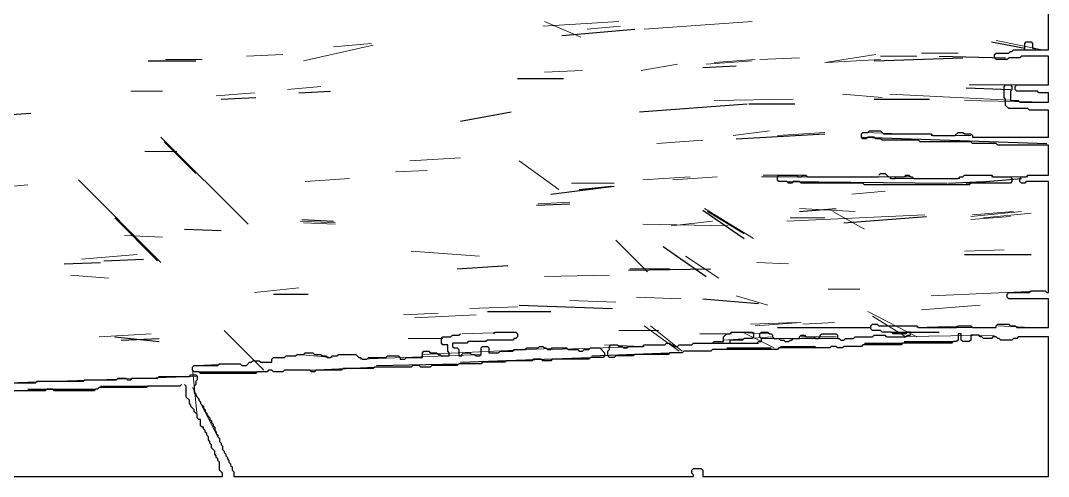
# Model space of a CAD drawing. Header units: metres. Extents: x 0 to 426, y 0 to 320.
# Drawn here: x 264.1 to 426.2, y 0.2 to 72.1 of the extents above; entities that cross this region are included whole.
import ezdxf

# ---------------------------------------------------------------- set-up
doc = ezdxf.new("R2010")
doc.units = ezdxf.units.M
for name, color, linetype in [('CUT', 7, 'Continuous'), ('FOLD', 1, 'Continuous'), ('OUTLINE', 3, 'Continuous')]:
    doc.layers.add(name, color=color, linetype=linetype)

msp = doc.modelspace()

# ---------------------------------------------------------------- linework, layer by layer
at = {"layer": 'CUT', "lineweight": 25}
for p, q in [((349.5, 69.75), (361, 70.75)), ((417.25, 68.75), (422.5, 67.75)), ((409, 66.5), (419.5, 66.25)), ((421, 67.5), (426.25, 67.5)), ((284.25, 65.75), (291.75, 65.75)), ((371.75, 64.75), (377, 65)), ((398.75, 65.75), (412.75, 66.25)), ((342.5, 63), (349.75, 63)), ((295.75, 59.75), (301.25, 60)), ((308, 60.75), (313, 61)), ((413.25, 61.5), (420.25, 61.25)), ((361.75, 57.75), (378.75, 59)), ((379, 59), (386.25, 59)), ((398.75, 59.75), (407.5, 59.75)), ((255, 56.75), (265.75, 57.5)), ((333.5, 56.25), (341.5, 57.75)), ((377, 53.5), (391, 54.25)), ((397, 53.75), (426, 52.75)), ((286.75, 53), (291.75, 48)), ((413.25, 46.5), (422, 47.25)), ((347.75, 44.75), (357.75, 46)), ((352.25, 45.5), (357.25, 46)), ((385, 46.75), (410.25, 46.5)), ((410.5, 46.5), (416, 46.75)), ((345.5, 43), (350.75, 43.25)), ((371.75, 42.25), (378.25, 37.75)), ((387, 42), (392.75, 42.5)), ((279, 41), (285.75, 34.25)), ((308.5, 40.75), (313.5, 40.5)), ((394, 40.25), (407, 41.25)), ((290, 39.25), (295.75, 39)), ((365.5, 36.5), (372.25, 31.75)), ((277.25, 34.25), (283.5, 34.5)), ((413, 35.25), (423.5, 35.25)), ((271, 33.75), (276.75, 34)), ((333, 33), (341, 33.5)), ((360, 32.75), (373, 33)), ((304, 29), (309.5, 29)), ((371.75, 28.25), (380.5, 27.5)), ((337.75, 26.25), (347.75, 26.25)), ((342.75, 27.25), (357.5, 26.75)), ((296.25, 23.25), (302.5, 17)), ((383.5, 23.75), (398.25, 23.75)), ((401.5, 23), (409, 23)), ((279, 22.25), (286, 21.5)), ((280, 21.75), (286, 22)), ((371.25, 21.25), (380.5, 21.25)), ((397.25, 21.25), (403.25, 21.25)), ((403.5, 21.5), (411.25, 21.5)), ((354.25, 19.25), (366.5, 19.75)), ((375.5, 20.5), (382.5, 20.5)), ((384, 20.75), (389.5, 20.75)), ((320.25, 17.75), (333.25, 18)), ((333.5, 18.25), (354, 19)), ((292.25, 16.75), (301.5, 16.75)), ((309.75, 17), (320, 17.5)), ((265.25, 14), (276, 14)), ((276.75, 14.5), (284.25, 14.5))]:
    msp.add_line(p, q, dxfattribs=at)
at = {"layer": 'FOLD', "lineweight": 18}
for p, q in [((346.5, 71.25), (358.5, 72)), ((346.75, 72), (352.5, 69.5)), ((362.5, 70.75), (379.5, 72)), ((353.5, 70.75), (358.75, 71.25)), ((308.75, 65.75), (319.75, 68.25)), ((313.5, 68), (319.5, 68.5)), ((418, 69), (425.25, 67.5)), ((299.75, 66.5), (305.5, 66.75)), ((391, 65.5), (399, 66.75)), ((399.75, 66.5), (405.5, 66.5)), ((406.25, 67), (412, 67)), ((287, 66), (292.75, 66)), ((362, 64.25), (367.75, 65.25)), ((372.25, 65.25), (379.5, 65.75)), ((373.5, 65.5), (380, 66)), ((380.75, 66), (387, 66.25)), ((391.25, 65.5), (399.75, 66)), ((346.75, 64), (352.75, 64.25)), ((306.25, 61.25), (311.5, 61.75)), ((413.75, 62), (426.25, 62)), ((281.5, 61), (286.5, 61)), ((295, 60.25), (301, 60.75)), ((393.75, 60.5), (400, 60)), ((401.25, 60.5), (421.25, 59.5)), ((373.5, 59.5), (386, 59.75)), ((413, 59.5), (426.25, 59.25)), ((286.25, 53.75), (300, 40)), ((376.5, 54), (382.25, 54.75)), ((383.5, 54), (391, 54.5)), ((397.25, 54.5), (403, 54.25)), ((407.75, 54), (414, 54)), ((414.25, 53.75), (422, 53.75)), ((364.5, 52.75), (371.75, 53.25)), ((283.75, 51.5), (288.75, 51.5)), ((325.5, 50), (333.5, 50.5)), ((342.75, 50), (349, 45.5)), ((309, 46.75), (316, 47.25)), ((323.25, 48.25), (328.25, 48.5)), ((362.25, 47), (369.75, 47.5)), ((367, 47), (374, 47.5)), ((381, 47.5), (404.5, 47.5)), ((381.25, 47.75), (387.75, 47.75)), ((401.25, 47.25), (412.25, 47.25)), ((417.25, 47.5), (423, 47.5)), ((259.75, 45.75), (265.25, 46.25)), ((273.25, 47), (286.25, 34)), ((351, 46.5), (357.75, 46.5)), ((395.25, 44.75), (400.5, 45.25)), ((345.75, 43.25), (350.75, 43.5)), ((372, 42.5), (379.75, 37.75)), ((387, 42.5), (395.75, 42)), ((372.5, 42), (378.25, 38.5)), ((385, 40.5), (406.75, 41.5)), ((385.5, 41), (391, 41)), ((392.25, 42), (397.25, 39.25)), ((414, 41.25), (422, 42)), ((414, 40.75), (420.25, 41.25)), ((414.25, 41.5), (420.75, 42)), ((416, 41), (423.5, 41.75)), ((308.25, 40.5), (313.75, 40.25)), ((308.75, 40.25), (313.75, 40)), ((362.25, 40), (375.75, 39.75)), ((366.75, 39.75), (373.25, 40.5)), ((280.5, 38.25), (286.5, 38)), ((358, 37.5), (363, 32.5)), ((325.75, 35.75), (336.5, 35)), ((413, 35.75), (419.25, 36)), ((273.75, 34.5), (282.5, 35.25)), ((369, 35), (374.25, 31.5)), ((360.25, 33), (366.5, 33)), ((380.25, 34), (385.25, 33.75)), ((272, 32), (278, 31.5)), ((346.75, 31.75), (357, 32)), ((301, 29.25), (308, 30)), ((391.5, 29.75), (396.5, 29.75)), ((407.75, 28.75), (425.5, 29.5)), ((350.75, 28), (358, 27.75)), ((361.25, 28.5), (368.25, 28.25)), ((377, 28.75), (382, 27.25)), ((324.5, 25.75), (330, 26)), ((335, 26.75), (342.5, 27)), ((397.75, 26.25), (405.5, 22.25)), ((406.25, 26.5), (415.5, 27.25)), ((326.25, 25.25), (336, 25.75)), ((379.25, 24.25), (386.5, 24.5)), ((380, 24), (387.25, 24.5)), ((387.5, 24.25), (392.5, 24.5)), ((398.5, 25.5), (403.75, 22.25)), ((276.5, 22.25), (284.75, 22.75)), ((333.75, 22.75), (342, 23)), ((358.5, 23.25), (364.75, 23.25)), ((362.5, 24), (368, 20)), ((363.5, 24), (368.5, 20)), ((371.25, 22.75), (376.25, 22.75)), ((376.5, 23), (382.25, 22.75)), ((378, 23), (383, 20.5)), ((405.5, 23.75), (413.75, 24)), ((410.25, 23.75), (418, 23.75)), ((418.25, 24), (423.5, 23.75)), ((325.25, 22), (330.75, 22)), ((375, 21.75), (382.75, 22.25)), ((381, 22), (393, 22)), ((387.25, 22.25), (392.75, 22.25)), ((400.5, 22.25), (417.75, 22.5)), ((308, 19.5), (313.25, 19)), ((317.75, 18.75), (336.75, 19.5)), ((327.5, 19.5), (350, 20.5)), ((348, 20.25), (362.5, 20.75)), ((356.25, 21), (362, 20.75)), ((291.75, 17.75), (298, 18)), ((291.25, 17.25), (292, 9.75)), ((246.25, 14.5), (291.75, 16)), ((291.25, 14.25), (295.25, 6.5))]:
    msp.add_line(p, q, dxfattribs=at)
at = {"layer": 'OUTLINE'}
for points in [[(259.25, 15), (266.5, 15), (266.75, 15.25), (274, 15.25), (274.25, 15.5), (279.25, 15.5), (279.5, 15.75), (280.75, 15.75), (281, 15.5), (281.5, 15.5), (281.75, 15.75), (285.75, 15.75), (286, 16), (290.75, 16), (291, 16.25), (291.75, 16.25), (292, 16), (292, 15.5), (291.75, 15.25), (291.75, 14.75), (291.5, 14.5), (291.5, 13.5), (291.75, 13.25), (291.75, 13), (292.25, 12.5), (292.25, 12.25), (292.5, 12), (292.5, 11.75), (293, 11.25), (293, 11), (293.25, 10.75), (293.25, 10.5), (293.5, 10.25), (293.5, 10), (294, 9.5), (294, 9.25), (294.25, 9), (294.25, 8.75), (294.5, 8.5), (294.5, 8.25), (294.75, 8), (294.75, 7.5), (295, 7.25), (295, 7), (295.25, 6.75), (295.25, 6.5), (295.5, 6.25), (295.5, 5.75), (295.75, 5.5), (295.75, 5.25), (296, 5), (296, 4.5), (296.25, 4.25), (296.25, 4), (296.5, 3.75), (296.5, 3.5), (296.75, 3.25), (296.75, 3), (297, 2.75), (297, 2.5), (297.25, 2.25), (297.25, 2), (297.5, 1.75), (297.5, 1.25), (297.75, 1), (297.75, 0.25), (370.25, 0.25), (370.25, 0.5), (370, 0.75), (370, 1.25), (370.25, 1.5), (371.5, 1.5), (371.75, 1.25), (371.75, 0.25), (426.25, 0.25), (426.25, 22.25), (421.5, 22.25), (421.25, 22), (420.75, 22), (420.5, 21.75), (418.75, 21.75), (418.5, 22), (418.25, 22), (418, 22.25), (417.5, 22.25), (417.25, 22), (416, 22), (415.75, 22.25), (415.5, 22.25), (415.25, 22.5), (414, 22.5), (414, 21.75), (413.75, 21.5), (412.75, 21.5), (412.5, 21.75), (412.5, 22.75), (412, 22.75), (412, 21.75), (411.75, 21.5), (411.25, 21.5), (411, 21.25), (403.25, 21.25), (403, 21), (397, 21), (396.75, 20.75), (394, 20.75), (393.75, 20.5), (393, 20.5), (392.75, 20.75), (392, 20.75), (391.75, 20.5), (383.75, 20.5), (383.5, 20.25), (373.25, 20.25), (373, 20), (368.75, 20), (368.5, 19.75), (366.5, 19.75), (366.25, 19.5), (361, 19.5), (360.75, 19.25), (358, 19.25), (357.75, 19), (357, 19), (356.75, 19.25), (356.75, 20), (357, 20.25), (357, 20.75), (357.25, 21), (358.25, 21), (358.5, 20.75), (359, 20.75), (359.25, 20.5), (359.75, 20.5), (360, 20.75), (362.25, 20.75), (362.5, 21), (365.75, 21), (366, 21.25), (366.5, 21.25), (366.75, 21), (367, 21), (367.25, 20.75), (367.75, 20.75), (368, 21), (370, 21), (370.25, 21.25), (373.25, 21.25), (373.5, 21.5), (375, 21.5), (375, 22.25), (375.5, 22.75), (376, 22.75), (376.25, 23), (379.5, 23), (379.75, 22.75), (379.75, 22.25), (379.5, 22), (378.25, 22), (378, 21.75), (376, 21.75), (376, 21.25), (380.25, 21.25), (380.5, 21.5), (381, 21.5), (381, 22), (380.75, 22.25), (380.75, 22.75), (381, 23), (382, 23), (382.25, 22.75), (382.5, 22.75), (382.75, 22.5), (382.75, 22.25), (383, 22), (383.75, 22), (384, 21.75), (384.5, 21.75), (384.75, 21.5), (385.25, 21.5), (385.5, 21.75), (385.75, 21.75), (386, 22), (387, 22), (387, 22.25), (387.25, 22.5), (387.75, 22.5), (388, 22.25), (389.25, 22.25), (389.5, 22), (390, 22), (390.25, 22.25), (390.25, 22.5), (390.5, 22.75), (392.75, 22.75), (393, 22.5), (393, 22), (393.25, 22), (393.5, 21.75), (394, 21.75), (394.25, 22), (395.5, 22), (395.75, 22.25), (398.5, 22.25), (398.75, 22.5), (400.5, 22.5), (400.75, 22.25), (403.75, 22.25), (404, 22.5), (404.5, 22.5), (404.5, 23), (404, 23), (403.75, 22.75), (401.75, 22.75), (401.5, 23), (400, 23), (399.75, 23.25), (398.5, 23.25), (398.25, 23.5), (398.25, 24), (398.5, 24.25), (399.25, 24.25), (399.5, 24), (405.5, 24), (405.75, 23.75), (411.75, 23.75), (412, 24), (414, 24), (414.25, 23.75), (418, 23.75), (418, 24), (418.25, 24.25), (420, 24.25), (420.25, 24), (421, 24), (421.25, 23.75), (426.25, 23.75), (426.25, 28.25), (420, 28.25), (419.75, 28.5), (419.75, 29), (420, 29.25), (423.25, 29.25), (423.5, 29.5), (425.75, 29.5), (426, 29.25), (426.25, 29.25), (426.25, 46.75), (422.75, 46.75), (422.5, 46.5), (422, 46.5), (421.75, 46.75), (421.75, 47.25), (422, 47.5), (422.75, 47.5), (423, 47.75), (426.25, 47.75), (426.25, 52.5), (418.25, 52.5), (418, 52.75), (414.25, 52.75), (414, 53), (406, 53), (405.75, 53.25), (400, 53.25), (399.75, 53.5), (399, 53.5), (398.75, 53.75), (397.75, 53.75), (397.5, 53.5), (397, 53.5), (396.75, 53.75), (396.75, 54.25), (397, 54.5), (397.75, 54.5), (398, 54.75), (399.75, 54.75), (400.25, 54.25), (407.75, 54.25), (408, 54), (411.5, 54), (412, 54.5), (412.75, 54.5), (413, 54.25), (414, 54.25), (414.25, 54), (414.25, 53.75), (426.25, 53.75), (426.25, 58), (423.25, 58), (423, 58.25), (420, 58.25), (419.5, 58.75), (419.5, 59.75), (419.25, 60), (419.25, 61.75), (419.5, 62), (420.25, 62), (420.5, 61.75), (420.5, 61.25), (420.25, 61), (420.25, 59.5), (421.5, 59.5), (421.75, 59.25), (426.25, 59.25), (426.25, 60.75), (424.75, 60.75), (424.5, 61), (421.25, 61), (421, 61.25), (421, 61.75), (421.25, 62), (426.25, 62), (426.25, 66.5), (422, 66.5), (421.75, 66.25), (420, 66.25), (419.75, 66), (418, 66), (417.75, 66.25), (417.75, 66.75), (418, 67), (420, 67), (420.25, 67.25), (420.5, 67.25), (420.75, 67.5), (422.5, 67.5), (422.5, 68.5), (422.75, 68.75), (423.5, 68.75), (423.75, 68.5), (423.75, 67.75), (424, 67.75), (424.25, 67.5), (426.25, 67.5), (426.25, 73.5)], [(399.5, 47.75), (399.75, 48), (400.5, 48), (401, 47.5), (401.25, 47.5), (401.5, 47.25), (402, 47.25), (402.25, 47.5), (403.5, 47.5), (403.75, 47.75), (404.25, 47.75), (404.5, 47.5), (404.75, 47.5), (405, 47.25), (412, 47.25), (412.25, 47.5), (412.75, 47.5), (413, 47.75), (417.25, 47.75), (417.5, 47.5), (420.25, 47.5), (420.5, 47.25), (420.5, 46.75), (420.25, 46.5), (414, 46.5), (413.75, 46.25), (397.25, 46.25), (397, 46.5), (387.25, 46.5), (387, 46.75), (386, 46.75), (385.75, 46.5), (385.25, 46.5), (385, 46.75), (383.75, 46.75), (383.5, 47), (383.5, 47.5), (383.75, 47.75), (386.5, 47.75), (386.75, 47.5), (387.25, 47.5), (387.5, 47.75), (388, 47.75), (388.25, 47.5), (399.5, 47.5)], [(338.75, 22.75), (339, 23), (342.25, 23), (342.5, 22.75), (342.5, 22.25), (342.25, 22), (342, 22), (341.75, 21.75), (337.75, 21.75), (337.5, 21.5), (334.75, 21.5), (334.5, 21.25), (332.25, 21.25), (332.25, 20.75), (332.5, 20.5), (333, 20.5), (333.25, 20.25), (333.25, 19.25), (333.75, 19.25), (333.75, 19.5), (334, 19.75), (335, 19.75), (335.25, 19.5), (335.75, 19.5), (336, 19.25), (336.5, 19.25), (336.75, 19.5), (336.75, 20.5), (337, 20.75), (337.75, 20.75), (338, 20.5), (338, 19.75), (339.5, 19.75), (339.75, 20), (341.75, 20), (342, 20.25), (343.75, 20.25), (344, 20.5), (345.75, 20.5), (346, 20.75), (346.5, 20.75), (346.75, 20.5), (347, 20.5), (347.25, 20.25), (347.75, 20.25), (348, 20.5), (350.25, 20.5), (350.5, 20.25), (352, 20.25), (352.25, 20), (352.75, 20), (353, 20.25), (353.75, 20.25), (354, 20.5), (355.5, 20.5), (356.25, 19.75), (356.25, 19.25), (356, 19), (354, 19), (353.75, 18.75), (348, 18.75), (347.75, 18.5), (346.5, 18.5), (346.25, 18.75), (345, 18.75), (344.75, 18.5), (340.75, 18.5), (340.5, 18.25), (337, 18.25), (336.75, 18), (333.25, 18), (333, 17.75), (329, 17.75), (328.75, 17.5), (327.25, 17.5), (327, 17.75), (326, 17.75), (325.75, 17.5), (320, 17.5), (319.75, 17.25), (315, 17.25), (314.75, 17), (310.75, 17), (310.5, 16.75), (310, 16.75), (309.75, 17), (305.75, 17), (305.5, 16.75), (304, 16.75), (303.75, 17), (303.25, 17), (303, 16.75), (301.5, 16.75), (301.25, 16.5), (292.5, 16.5), (292.25, 16.75), (291.5, 16.75), (291.25, 17), (291.25, 17.5), (291.5, 17.75), (295.25, 17.75), (295.5, 18), (298.75, 18), (299, 17.75), (299.75, 17.75), (300.25, 18.25), (300.5, 18.25), (300.75, 18.5), (301.75, 18.5), (302, 18.25), (303.75, 18.25), (303.75, 18.75), (304, 19), (305.75, 19), (306, 19.25), (307.5, 19.25), (307.75, 19.5), (308.75, 19.5), (309, 19.75), (310.25, 19.75), (310.5, 19.5), (311.5, 19.5), (311.75, 19.25), (312.25, 19.25), (312.5, 19), (313, 19), (313.25, 19.25), (314, 19.25), (314.25, 19.5), (317, 19.5), (317.5, 19), (317.75, 19), (318, 18.75), (318.75, 18.75), (319, 19), (321.75, 19), (322, 19.25), (323.75, 19.25), (324, 19), (324, 18.75), (324.75, 18.75), (325, 19), (327.5, 19), (327.5, 19.75), (327.75, 20), (328.5, 20), (328.75, 19.75), (329.75, 19.75), (330, 19.5), (330.25, 19.5), (330.5, 19.25), (331.75, 19.25), (331.75, 19.75), (331.5, 20), (331.5, 21), (330.75, 21), (330.5, 21.25), (330.5, 22), (330.75, 22.25), (332, 22.25), (332.25, 22.5), (333.25, 22.5), (333.5, 22.75)], [(242, 0.25), (296, 0.25), (296, 0.75), (295.5, 1.25), (295.5, 2.5), (295.25, 2.75), (295.25, 3), (295, 3.25), (295, 3.5), (294.75, 3.75), (294.75, 4.25), (294.25, 4.75), (294.25, 5.25), (294, 5.5), (294, 5.75), (293.75, 6), (293.75, 6.5), (293.5, 6.75), (293.5, 7), (293.25, 7.25), (293.25, 7.5), (293, 7.75), (293, 8), (292.75, 8), (292.5, 8.25), (292.5, 9.25), (292.25, 9.25), (292, 9.5), (292, 10), (291.5, 10.5), (291.5, 10.75), (291, 11.25), (291, 11.5), (290.75, 11.75), (290.75, 12.25), (290.25, 12.75), (290.25, 14.5), (290, 14.75)], [(289.5, 14.75), (289.25, 14.5), (284.25, 14.5), (284, 14.25), (276.5, 14.25), (276.25, 14), (276, 14), (275.75, 13.75), (269.5, 13.75), (269.25, 14), (268.25, 14), (268, 13.75), (262.5, 13.75)]]:
    msp.add_lwpolyline(points, dxfattribs=at)

doc.saveas('drawing.dxf')
